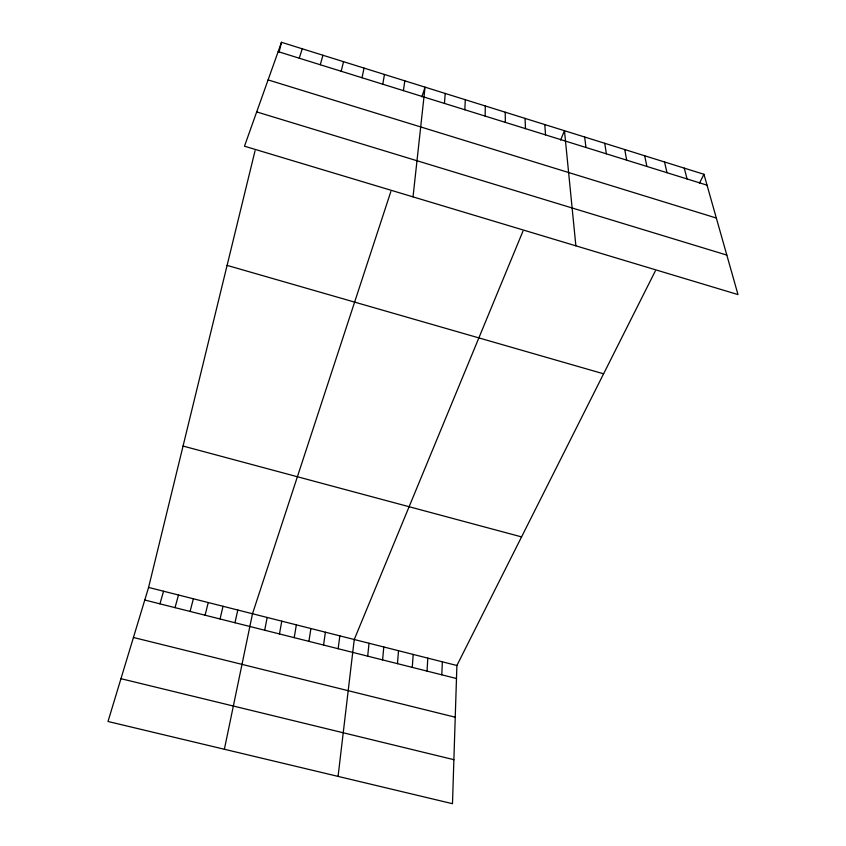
<?xml version="1.0" encoding="UTF-8"?>
<svg xmlns="http://www.w3.org/2000/svg" width="846" height="846" viewBox="0 0 846 846"><rect width="100%" height="100%" fill="white"/><g stroke="black" fill="none" stroke-linecap="round" stroke-linejoin="round"><path stroke-width="1.27" d="M485.139 116.082L485.297 105.983M655.312 270.984L456.893 665.495L452.483 803.7L108.002 721.49L148.589 587.441L255.058 150.704M441.792 674.822L442.363 661.815M464.835 109.758L465.3 99.733M427.061 671.111L427.79 658.125M412.288 667.388L413.176 654.423M444.446 103.413L445.218 93.451M397.461 663.655L398.508 650.711M382.593 659.912L383.798 646.989M367.682 656.158L369.046 643.256M413.028 196.875L425.052 87.159L421.868 96.867M338.072 776.395L354.252 639.513L522.944 231.201M338.157 648.723L339.838 635.864M403.405 90.628L404.8 80.825M323.553 645.043L325.393 632.205M308.906 641.353L310.905 628.536M294.207 637.651L296.364 624.856M382.762 84.198L384.465 74.48M279.466 633.94L281.781 621.165M264.682 630.217L267.167 617.464M224.38 749.26L252.499 613.752L390.863 191.513M362.014 77.747L364.044 68.092M234.977 622.741L237.789 610.029M220.055 618.986L223.027 606.286M279.021 52.399L281.485 42.3L703.946 174.287L737.998 294.577L244.483 146.199L281.485 42.3M341.192 71.254L343.539 61.684M205.092 615.222L208.232 602.542M190.086 611.436L193.385 598.788M175.027 607.65L178.495 595.013M320.274 64.751L322.939 55.254M159.926 603.843L163.564 591.238M299.262 58.205L302.255 48.793M560.602 140.066L564.472 130.707L575.872 245.837M699.42 183.275L703.946 174.287M120.957 678.693L453.89 759.687M133.435 637.482L455.243 717.207M144.772 600.026L456.48 678.513M148.589 587.441L456.893 665.495M183.053 446.054L521.57 536.903M227.098 265.39L603.589 373.816M256.687 111.915L726.82 255.09M268.087 79.915L716.329 218.035M278.165 51.638L707.023 185.168M684.266 168.143L687.068 178.95M664.512 161.967L667.018 172.711M644.673 155.77L646.894 166.44M624.75 149.541L626.675 160.148M604.742 143.291L606.37 153.824M584.649 137.02L585.982 147.479M544.803 124.563L545.533 134.884M525.049 118.398L525.493 128.645M505.221 112.201L505.358 122.374"/></g></svg>
